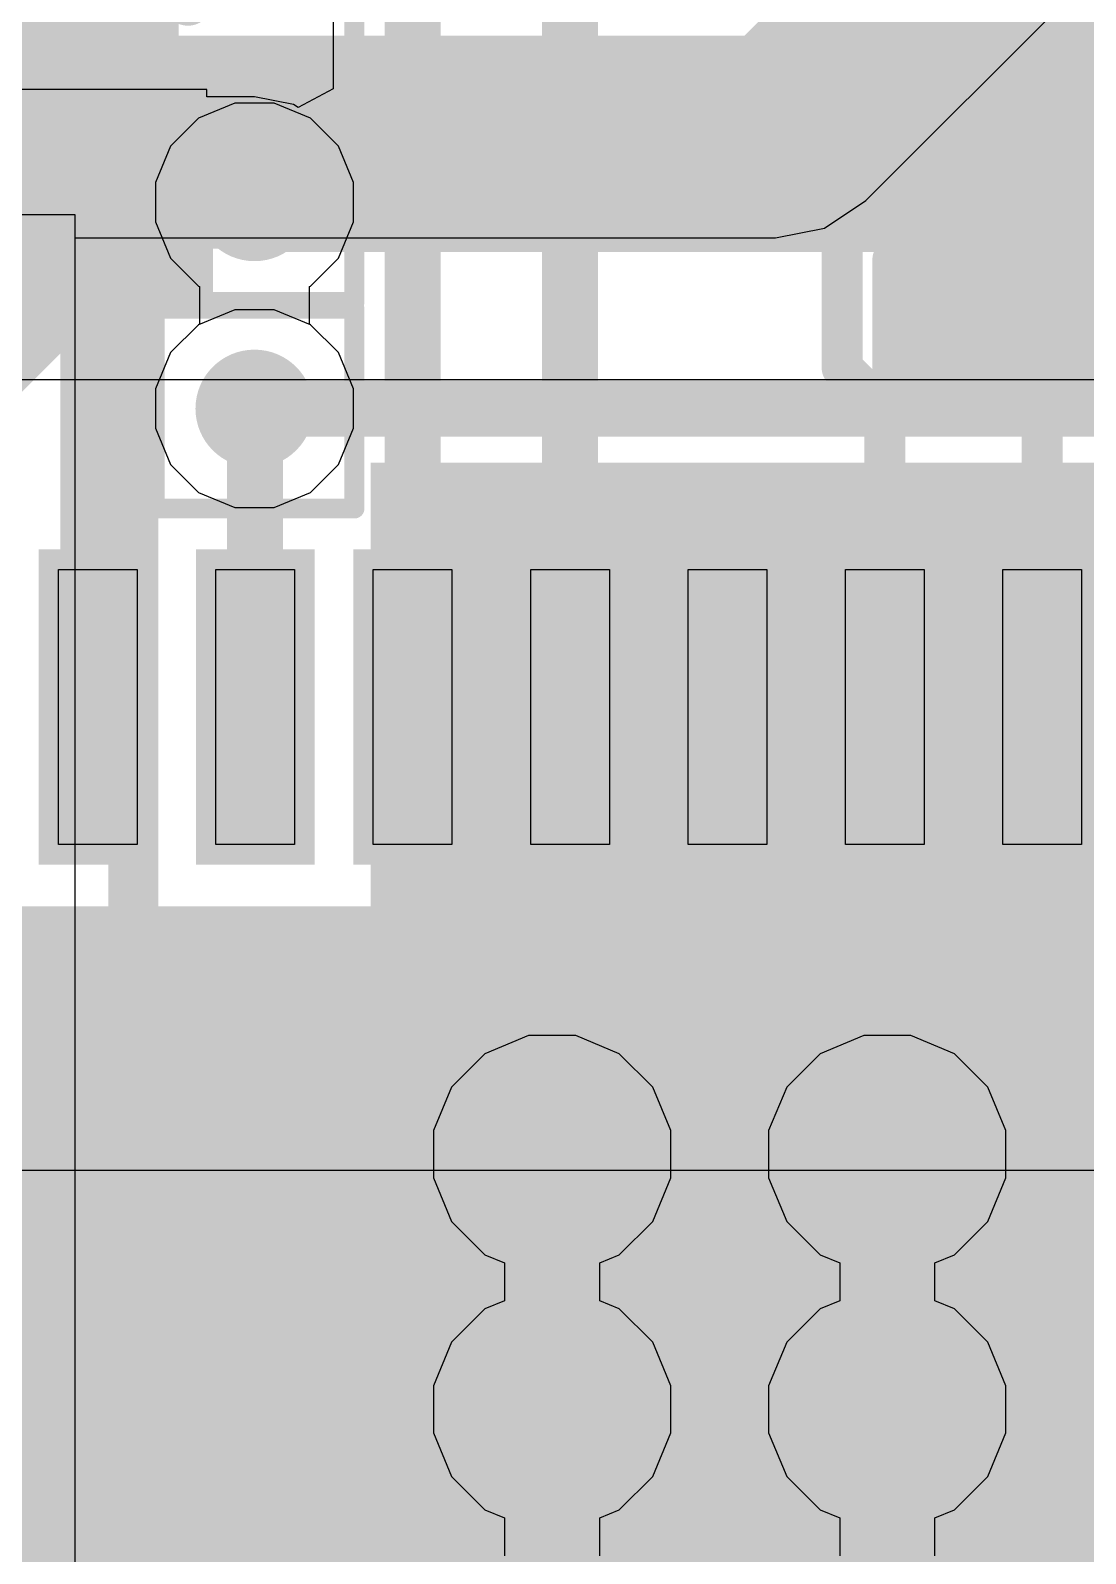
# Model space of a CAD drawing. Header units: inches. Extents: x -6 to 284, y -12 to 154.
# Drawn here: x 20.017 to 22.699, y -2.757 to 1.117 of the extents above; entities that cross this region are included whole.
import ezdxf

# ---------------------------------------------------------------- set-up
doc = ezdxf.new("R2010")
doc.units = ezdxf.units.IN
for name, color, linetype in [('Bottom Layer', 5, 'Continuous'), ('Bottom Overlay', 54, 'Continuous'), ('Bottom Paste', 16, 'Continuous'), ('Bottom Solder', 6, 'Continuous'), ('Drill Drawing', 1, 'Continuous'), ('GND-1', 16, 'Continuous'), ('GND-2', 90, 'Continuous'), ('GND-3', 216, 'Continuous'), ('GND-4', 54, 'Continuous'), ('PWR-1', 156, 'Continuous'), ('PWR-2', 130, 'Continuous'), ('Signal L1', 76, 'Continuous'), ('Signal L2', 6, 'Continuous'), ('Top Layer', 1, 'Continuous'), ('Top Overlay', 2, 'Continuous'), ('Top Paste', 8, 'Continuous'), ('Top Solder', 216, 'Continuous'), ('Via Holes', 16, 'Continuous')]:
    doc.layers.add(name, color=color, linetype=linetype)

# ---------------------------------------------------------------- blocks, each defined once
blk = doc.blocks.new('QFN_64__7_5_7_5__15')
at = {"layer": 'Top Layer'}
for points in [[(-3.0999938, 3.0999938), (3.0999938, 3.0999938), (3.0999938, -3.0999938), (-3.0999938, -3.0999938)], [(-0.2998978, -3.30759816), (-0.09989819999999999, -3.30759816), (-0.09989819999999999, -4.007596759999999), (-0.2998978, -4.007596759999999)], [(0.09990074, -3.3076007), (0.29990034, -3.3076007), (0.29990034, -4.0075993), (0.09990074, -4.0075993)], [(0.4999507399999999, -3.30759816), (0.69995034, -3.30759816), (0.69995034, -4.007596759999999), (0.4999507399999999, -4.007596759999999)], [(0.8999956600000001, -3.30760324), (1.09999526, -3.30760324), (1.09999526, -4.00760184), (0.8999956600000001, -4.00760184)], [(1.3000482, -3.30760324), (1.5000478, -3.30760324), (1.5000478, -4.00760184), (1.3000482, -4.00760184)], [(1.70010074, -3.30759816), (1.90010034, -3.30759816), (1.90010034, -4.007596759999999), (1.70010074, -4.007596759999999)], [(2.0998942, -3.30760324), (2.2998938, -3.30760324), (2.2998938, -4.00760184), (2.0998942, -4.00760184)]]:
    blk.add_hatch(color=1, dxfattribs=at).paths.add_polyline_path(points)
at = {"layer": 'Top Solder'}
for points in [[(-3.1507938, 3.1507938), (3.1507938, 3.1507938), (3.1507938, -3.1507938), (-3.1507938, -3.1507938)], [(-0.3506977999999999, -3.25679816), (-0.0490982, -3.25679816), (-0.0490982, -4.058396759999999), (-0.3506977999999999, -4.058396759999999)], [(0.04910074, -3.256800699999999), (0.3507003399999999, -3.256800699999999), (0.3507003399999999, -4.0583993), (0.04910074, -4.0583993)], [(0.44915074, -3.25679816), (0.75075034, -3.25679816), (0.75075034, -4.058396759999999), (0.44915074, -4.058396759999999)], [(0.84919566, -3.25680324), (1.15079526, -3.25680324), (1.15079526, -4.058401839999999), (0.84919566, -4.058401839999999)], [(1.2492482, -3.25680324), (1.5508478, -3.25680324), (1.5508478, -4.058401839999999), (1.2492482, -4.058401839999999)], [(1.64930074, -3.25679816), (1.95090034, -3.25679816), (1.95090034, -4.058396759999999), (1.64930074, -4.058396759999999)], [(2.0490942, -3.25680324), (2.3506938, -3.25680324), (2.3506938, -4.058401839999999), (2.0490942, -4.058401839999999)]]:
    blk.add_hatch(color=216, dxfattribs=at).paths.add_polyline_path(points)
at = {"layer": 'Top Paste'}
for p, q in [((2.48000266, -2.48000012), (-2.4800052, -2.4800052)), ((-0.29990034, -3.307588), (-0.29990034, -3.307588)), ((-0.29990034, -3.307588), (-0.09989819999999999, -3.307588)), ((-0.2998978, -4.007612), (-0.29990034, -3.307588)), ((-0.09989819999999999, -3.307588), (-0.09989819999999999, -4.00761454)), ((0.09989819999999999, -3.307588), (0.09989819999999999, -3.307588)), ((0.09989819999999999, -3.307588), (0.29990034, -3.307588)), ((0.09989819999999999, -4.00761454), (0.09989819999999999, -3.307588)), ((0.29990034, -3.307588), (0.2998978, -4.007612)), ((0.4999482, -3.307588), (0.6999452599999999, -3.30758292)), ((0.4999482, -3.307588), (0.4999482, -3.307588)), ((0.4999482, -4.00761454), (0.4999482, -3.307588)), ((0.6999452599999999, -3.30758292), (0.6999452599999999, -4.007612)), ((0.8999982, -4.007612), (0.90000074, -3.307588)), ((0.90000074, -3.307588), (0.90000074, -3.307588)), ((0.90000074, -3.307588), (1.0999978, -3.307588)), ((1.0999978, -3.307588), (1.0999978, -4.00761454)), ((1.3000482, -3.307588), (1.3000482, -3.307588)), ((1.3000482, -3.307588), (1.50005034, -3.307588)), ((1.3000482, -4.00761454), (1.3000482, -3.307588)), ((1.50005034, -3.307588), (1.5000478, -4.007612)), ((1.7000982, -3.307588), (1.90009526, -3.30758292)), ((1.7000982, -3.307588), (1.7000982, -3.307588)), ((1.7000982, -4.00761454), (1.7000982, -3.307588)), ((1.90009526, -3.30758292), (1.90009526, -4.007612)), ((2.09989166, -3.30758292), (2.09989166, -3.30758292)), ((2.09989166, -3.30758292), (2.2998938, -3.30758546)), ((2.09989166, -4.007612), (2.09989166, -3.30758292)), ((2.2998938, -3.30758546), (2.2998938, -4.007612)), ((-0.09989819999999999, -4.00761454), (-0.2998978, -4.007612)), ((0.2998978, -4.007612), (0.09989819999999999, -4.00761454)), ((0.6999452599999999, -4.007612), (0.4999482, -4.00761454)), ((1.0999978, -4.00761454), (0.8999982, -4.007612)), ((1.5000478, -4.007612), (1.3000482, -4.00761454)), ((1.90009526, -4.007612), (1.7000982, -4.00761454)), ((2.2998938, -4.007612), (2.09989166, -4.007612))]:
    blk.add_line(p, q, dxfattribs=at)
blk = doc.blocks.new('CAP_0201_60')
at = {"layer": 'Top Layer'}
for points in [[(-0.44999656, 0.1499997), (-0.14999716, 0.1499997), (-0.14999716, -0.1499997), (-0.44999656, -0.1499997)], [(0.14999716, 0.1499997), (0.44999656, 0.1499997), (0.44999656, -0.1499997), (0.14999716, -0.1499997)]]:
    blk.add_hatch(color=1, dxfattribs=at).paths.add_polyline_path(points)
at = {"layer": 'Top Paste'}
for points in [[(-0.44999656, 0.1499997), (-0.14999716, 0.1499997), (-0.14999716, -0.1499997), (-0.44999656, -0.1499997)], [(0.14999716, 0.1499997), (0.44999656, 0.1499997), (0.44999656, -0.1499997), (0.14999716, -0.1499997)]]:
    blk.add_hatch(color=8, dxfattribs=at).paths.add_polyline_path(points)
at = {"layer": 'Top Solder'}
for points in [[(-0.50499772, 0.20500086), (-0.094996, 0.20500086), (-0.094996, -0.20500086), (-0.50499772, -0.20500086)], [(0.094996, 0.20500086), (0.50499772, 0.20500086), (0.50499772, -0.20500086), (0.094996, -0.20500086)]]:
    blk.add_hatch(color=216, dxfattribs=at).paths.add_polyline_path(points)
at = {"layer": 'Top Overlay'}
for points in [[(-0.5334, 0.2286, 0.127, 0.127, 0), (-0.5334, -0.2286, 0.127, 0.127, 0)], [(-0.5334, 0.2286, 0.127, 0.127, 0), (-0.2032, 0.2286, 0.127, 0.127, 0)], [(0.2032, 0.2286, 0.127, 0.127, 0), (0.5334, 0.2286, 0.127, 0.127, 0)], [(0.5334, 0.2286, 0.127, 0.127, 0), (0.5334, -0.2286, 0.127, 0.127, 0)], [(-0.5334, -0.2286, 0.127, 0.127, 0), (-0.2032, -0.2286, 0.127, 0.127, 0)], [(0.2032, -0.2286, 0.127, 0.127, 0), (0.5334, -0.2286, 0.127, 0.127, 0)]]:
    blk.add_lwpolyline(points, format="xyseb", dxfattribs=at)
for points in [[(-0.5651499999999999, 0.2286, 0.0635, 0.0635, 1), (-0.5016499999999999, 0.2286, 0.0635, 0.0635, 1)], [(-0.5651499999999999, 0.2286, 0.0635, 0.0635, 1), (-0.5016499999999999, 0.2286, 0.0635, 0.0635, 1)], [(-0.23495, 0.2286, 0.0635, 0.0635, 1), (-0.17145, 0.2286, 0.0635, 0.0635, 1)], [(0.17145, 0.2286, 0.0635, 0.0635, 1), (0.23495, 0.2286, 0.0635, 0.0635, 1)], [(0.5016499999999999, 0.2286, 0.0635, 0.0635, 1), (0.5651499999999999, 0.2286, 0.0635, 0.0635, 1)], [(0.5016499999999999, 0.2286, 0.0635, 0.0635, 1), (0.5651499999999999, 0.2286, 0.0635, 0.0635, 1)], [(-0.5651499999999999, -0.2286, 0.0635, 0.0635, 1), (-0.5016499999999999, -0.2286, 0.0635, 0.0635, 1)], [(-0.5651499999999999, -0.2286, 0.0635, 0.0635, 1), (-0.5016499999999999, -0.2286, 0.0635, 0.0635, 1)], [(-0.23495, -0.2286, 0.0635, 0.0635, 1), (-0.17145, -0.2286, 0.0635, 0.0635, 1)], [(0.17145, -0.2286, 0.0635, 0.0635, 1), (0.23495, -0.2286, 0.0635, 0.0635, 1)], [(0.5016499999999999, -0.2286, 0.0635, 0.0635, 1), (0.5651499999999999, -0.2286, 0.0635, 0.0635, 1)], [(0.5016499999999999, -0.2286, 0.0635, 0.0635, 1), (0.5651499999999999, -0.2286, 0.0635, 0.0635, 1)]]:
    blk.add_lwpolyline(points, format="xyseb", close=True, dxfattribs=at)
blk = doc.blocks.new('CAP_0201_65')
at = {"layer": 'Top Layer'}
for points in [[(-0.44999656, 0.1499997), (-0.14999716, 0.1499997), (-0.14999716, -0.1499997), (-0.44999656, -0.1499997)], [(0.14999716, 0.1499997), (0.44999656, 0.1499997), (0.44999656, -0.1499997), (0.14999716, -0.1499997)]]:
    blk.add_hatch(color=1, dxfattribs=at).paths.add_polyline_path(points)
at = {"layer": 'Top Paste'}
for points in [[(-0.44999656, 0.1499997), (-0.14999716, 0.1499997), (-0.14999716, -0.1499997), (-0.44999656, -0.1499997)], [(0.14999716, 0.1499997), (0.44999656, 0.1499997), (0.44999656, -0.1499997), (0.14999716, -0.1499997)]]:
    blk.add_hatch(color=8, dxfattribs=at).paths.add_polyline_path(points)
at = {"layer": 'Top Solder'}
for points in [[(-0.50499772, 0.20500086), (-0.094996, 0.20500086), (-0.094996, -0.20500086), (-0.50499772, -0.20500086)], [(0.094996, 0.20500086), (0.50499772, 0.20500086), (0.50499772, -0.20500086), (0.094996, -0.20500086)]]:
    blk.add_hatch(color=216, dxfattribs=at).paths.add_polyline_path(points)
at = {"layer": 'Top Overlay'}
for points in [[(-0.5334, -0.2286, 0.127, 0.127, 0), (-0.5334, 0.2286, 0.127, 0.127, 0)], [(-0.2032, 0.2286, 0.127, 0.127, 0), (-0.5334, 0.2286, 0.127, 0.127, 0)], [(0.5334, 0.2286, 0.127, 0.127, 0), (0.2032, 0.2286, 0.127, 0.127, 0)], [(0.5334, -0.2286, 0.127, 0.127, 0), (0.5334, 0.2286, 0.127, 0.127, 0)], [(-0.2032, -0.2286, 0.127, 0.127, 0), (-0.5334, -0.2286, 0.127, 0.127, 0)], [(0.5334, -0.2286, 0.127, 0.127, 0), (0.2032, -0.2286, 0.127, 0.127, 0)]]:
    blk.add_lwpolyline(points, format="xyseb", dxfattribs=at)
for points in [[(-0.5651499999999999, 0.2286, 0.0635, 0.0635, 1), (-0.5016499999999999, 0.2286, 0.0635, 0.0635, 1)], [(-0.5651499999999999, 0.2286, 0.0635, 0.0635, 1), (-0.5016499999999999, 0.2286, 0.0635, 0.0635, 1)], [(-0.23495, 0.2286, 0.0635, 0.0635, 1), (-0.17145, 0.2286, 0.0635, 0.0635, 1)], [(0.17145, 0.2286, 0.0635, 0.0635, 1), (0.23495, 0.2286, 0.0635, 0.0635, 1)], [(0.5016499999999999, 0.2286, 0.0635, 0.0635, 1), (0.5651499999999999, 0.2286, 0.0635, 0.0635, 1)], [(0.5016499999999999, 0.2286, 0.0635, 0.0635, 1), (0.5651499999999999, 0.2286, 0.0635, 0.0635, 1)], [(-0.5651499999999999, -0.2286, 0.0635, 0.0635, 1), (-0.5016499999999999, -0.2286, 0.0635, 0.0635, 1)], [(-0.5651499999999999, -0.2286, 0.0635, 0.0635, 1), (-0.5016499999999999, -0.2286, 0.0635, 0.0635, 1)], [(-0.23495, -0.2286, 0.0635, 0.0635, 1), (-0.17145, -0.2286, 0.0635, 0.0635, 1)], [(0.17145, -0.2286, 0.0635, 0.0635, 1), (0.23495, -0.2286, 0.0635, 0.0635, 1)], [(0.5016499999999999, -0.2286, 0.0635, 0.0635, 1), (0.5651499999999999, -0.2286, 0.0635, 0.0635, 1)], [(0.5016499999999999, -0.2286, 0.0635, 0.0635, 1), (0.5651499999999999, -0.2286, 0.0635, 0.0635, 1)]]:
    blk.add_lwpolyline(points, format="xyseb", close=True, dxfattribs=at)
blk = doc.blocks.new('ESOP_8_B_129')
at = {"layer": 'Bottom Layer'}
blk.add_hatch(color=5, dxfattribs=at).paths.add_polyline_path([(-1.20000014, 1.65000051), (1.20000014, 1.65000051), (1.20000014, -1.65000051), (-1.20000014, -1.65000051)])
at = {"layer": 'Bottom Paste'}
blk.add_hatch(color=16, dxfattribs=at).paths.add_polyline_path([(-1.20000014, 1.65000051), (1.20000014, 1.65000051), (1.20000014, -1.65000051), (-1.20000014, -1.65000051)])
at = {"layer": 'Bottom Solder'}
blk.add_hatch(color=6, dxfattribs=at).paths.add_polyline_path([(-1.30160014, 1.75160051), (1.30160014, 1.75160051), (1.30160014, -1.75160051), (-1.30160014, -1.75160051)])
at = {"layer": 'Bottom Overlay'}
for points in [[(-1.905, 2.5146, 0.127, 0.127, 0), (1.8542, 2.5146, 0.127, 0.127, 0)], [(-1.905, -2.5146, 0.127, 0.127, 0), (-1.905, 2.5146, 0.127, 0.127, 0)]]:
    blk.add_lwpolyline(points, format="xyseb", dxfattribs=at)
blk.add_lwpolyline([(-1.93675, 2.5146, 0.0635, 0.0635, 1), (-1.87325, 2.5146, 0.0635, 0.0635, 1)], format="xyseb", close=True, dxfattribs=at)
blk.add_lwpolyline([(-1.93675, 2.5146, 0.0635, 0.0635, 1), (-1.87325, 2.5146, 0.0635, 0.0635, 1)], format="xyseb", close=True, dxfattribs=at)

msp = doc.modelspace()

# ---------------------------------------------------------------- hatches: boundary and pattern name
at = {"layer": 'Bottom Layer'}
h = msp.add_hatch(color=5, dxfattribs=at)
edge = h.paths.add_edge_path()
edge.add_arc((20.58642822, 0.15504414), 0.1499997, 0, 360)
h = msp.add_hatch(color=5, dxfattribs=at)
edge = h.paths.add_edge_path()
edge.add_arc((21.3428072, -1.7412462), 0.1999996, 0, 360)
h = msp.add_hatch(color=5, dxfattribs=at)
edge = h.paths.add_edge_path()
edge.add_arc((22.19482226, -1.7412462), 0.1999996, 0, 360)
msp.add_hatch(color=5, dxfattribs=at).paths.add_polyline_path([(22.05288198, -2.66918694), (26.35658686, -2.66918694), (26.35658686, -2.06918814), (22.05288198, -2.06918814)])
h = msp.add_hatch(color=5, dxfattribs=at)
edge = h.paths.add_edge_path()
edge.add_arc((21.3428072, -2.39006126), 0.1999996, 0, 360)
h = msp.add_hatch(color=5, dxfattribs=at)
edge = h.paths.add_edge_path()
edge.add_arc((22.19482226, -2.39006126), 0.1999996, 0, 360)
at = {"layer": 'GND-1'}
h = msp.add_hatch(color=16, dxfattribs=at)
edge = h.paths.add_edge_path()
edge.add_arc((20.58642822, 0.6800875399999999), 0.1499997, 0, 360)
h = msp.add_hatch(color=16, dxfattribs=at)
edge = h.paths.add_edge_path()
edge.add_arc((20.58642822, 0.15504414), 0.1499997, 0, 360)
h = msp.add_hatch(color=16, dxfattribs=at)
edge = h.paths.add_edge_path()
edge.add_arc((21.3428072, -1.7412462), 0.1999996, 0, 360)
h = msp.add_hatch(color=16, dxfattribs=at)
edge = h.paths.add_edge_path()
edge.add_arc((22.19482226, -1.7412462), 0.1999996, 0, 360)
h = msp.add_hatch(color=16, dxfattribs=at)
edge = h.paths.add_edge_path()
edge.add_arc((21.3428072, -2.39006126), 0.1999996, 0, 360)
h = msp.add_hatch(color=16, dxfattribs=at)
edge = h.paths.add_edge_path()
edge.add_arc((22.19482226, -2.39006126), 0.1999996, 0, 360)
at = {"layer": 'GND-2'}
h = msp.add_hatch(color=90, dxfattribs=at)
edge = h.paths.add_edge_path()
edge.add_arc((20.58642822, 0.15504414), 0.1499997, 0, 360)
h = msp.add_hatch(color=90, dxfattribs=at)
edge = h.paths.add_edge_path()
edge.add_arc((21.3428072, -1.7412462), 0.1999996, 0, 360)
h = msp.add_hatch(color=90, dxfattribs=at)
edge = h.paths.add_edge_path()
edge.add_arc((22.19482226, -1.7412462), 0.1999996, 0, 360)
h = msp.add_hatch(color=90, dxfattribs=at)
edge = h.paths.add_edge_path()
edge.add_arc((21.3428072, -2.39006126), 0.1999996, 0, 360)
h = msp.add_hatch(color=90, dxfattribs=at)
edge = h.paths.add_edge_path()
edge.add_arc((22.19482226, -2.39006126), 0.1999996, 0, 360)
at = {"layer": 'GND-3'}
h = msp.add_hatch(color=216, dxfattribs=at)
edge = h.paths.add_edge_path()
edge.add_arc((20.58642822, 0.15504414), 0.1499997, 0, 360)
h = msp.add_hatch(color=216, dxfattribs=at)
edge = h.paths.add_edge_path()
edge.add_arc((21.3428072, -1.7412462), 0.1999996, 0, 360)
h = msp.add_hatch(color=216, dxfattribs=at)
edge = h.paths.add_edge_path()
edge.add_arc((22.19482226, -1.7412462), 0.1999996, 0, 360)
h = msp.add_hatch(color=216, dxfattribs=at)
edge = h.paths.add_edge_path()
edge.add_arc((21.3428072, -2.39006126), 0.1999996, 0, 360)
h = msp.add_hatch(color=216, dxfattribs=at)
edge = h.paths.add_edge_path()
edge.add_arc((22.19482226, -2.39006126), 0.1999996, 0, 360)
at = {"layer": 'GND-4'}
h = msp.add_hatch(color=54, dxfattribs=at)
edge = h.paths.add_edge_path()
edge.add_arc((20.58642822, 0.15504414), 0.1499997, 0, 360)
h = msp.add_hatch(color=54, dxfattribs=at)
edge = h.paths.add_edge_path()
edge.add_arc((21.3428072, -1.7412462), 0.1999996, 0, 360)
h = msp.add_hatch(color=54, dxfattribs=at)
edge = h.paths.add_edge_path()
edge.add_arc((22.19482226, -1.7412462), 0.1999996, 0, 360)
h = msp.add_hatch(color=54, dxfattribs=at)
edge = h.paths.add_edge_path()
edge.add_arc((21.3428072, -2.39006126), 0.1999996, 0, 360)
h = msp.add_hatch(color=54, dxfattribs=at)
edge = h.paths.add_edge_path()
edge.add_arc((22.19482226, -2.39006126), 0.1999996, 0, 360)
at = {"layer": 'PWR-1'}
h = msp.add_hatch(color=156, dxfattribs=at)
edge = h.paths.add_edge_path()
edge.add_arc((20.58642822, 0.15504414), 0.1499997, 0, 360)
h = msp.add_hatch(color=156, dxfattribs=at)
edge = h.paths.add_edge_path()
edge.add_arc((21.3428072, -1.7412462), 0.1999996, 0, 360)
h = msp.add_hatch(color=156, dxfattribs=at)
edge = h.paths.add_edge_path()
edge.add_arc((22.19482226, -1.7412462), 0.1999996, 0, 360)
h = msp.add_hatch(color=156, dxfattribs=at)
edge = h.paths.add_edge_path()
edge.add_arc((21.3428072, -2.39006126), 0.1999996, 0, 360)
h = msp.add_hatch(color=156, dxfattribs=at)
edge = h.paths.add_edge_path()
edge.add_arc((22.19482226, -2.39006126), 0.1999996, 0, 360)
at = {"layer": 'PWR-2'}
h = msp.add_hatch(color=130, dxfattribs=at)
edge = h.paths.add_edge_path()
edge.add_arc((20.58642822, 0.15504414), 0.1499997, 0, 360)
h = msp.add_hatch(color=130, dxfattribs=at)
edge = h.paths.add_edge_path()
edge.add_arc((21.3428072, -1.7412462), 0.1999996, 0, 360)
h = msp.add_hatch(color=130, dxfattribs=at)
edge = h.paths.add_edge_path()
edge.add_arc((22.19482226, -1.7412462), 0.1999996, 0, 360)
h = msp.add_hatch(color=130, dxfattribs=at)
edge = h.paths.add_edge_path()
edge.add_arc((21.3428072, -2.39006126), 0.1999996, 0, 360)
h = msp.add_hatch(color=130, dxfattribs=at)
edge = h.paths.add_edge_path()
edge.add_arc((22.19482226, -2.39006126), 0.1999996, 0, 360)
at = {"layer": 'Signal L1'}
h = msp.add_hatch(color=76, dxfattribs=at)
edge = h.paths.add_edge_path()
edge.add_arc((20.58642822, 0.6800875399999999), 0.1499997, 0, 360)
h = msp.add_hatch(color=76, dxfattribs=at)
edge = h.paths.add_edge_path()
edge.add_arc((20.58642822, 0.15504414), 0.1499997, 0, 360)
h = msp.add_hatch(color=76, dxfattribs=at)
edge = h.paths.add_edge_path()
edge.add_arc((21.3428072, -1.7412462), 0.1999996, 0, 360)
h = msp.add_hatch(color=76, dxfattribs=at)
edge = h.paths.add_edge_path()
edge.add_arc((22.19482226, -1.7412462), 0.1999996, 0, 360)
h = msp.add_hatch(color=76, dxfattribs=at)
edge = h.paths.add_edge_path()
edge.add_arc((21.3428072, -2.39006126), 0.1999996, 0, 360)
h = msp.add_hatch(color=76, dxfattribs=at)
edge = h.paths.add_edge_path()
edge.add_arc((22.19482226, -2.39006126), 0.1999996, 0, 360)
at = {"layer": 'Signal L2'}
h = msp.add_hatch(color=6, dxfattribs=at)
edge = h.paths.add_edge_path()
edge.add_arc((20.58642822, 0.15504414), 0.1499997, 0, 360)
h = msp.add_hatch(color=6, dxfattribs=at)
edge = h.paths.add_edge_path()
edge.add_arc((21.3428072, -1.7412462), 0.1999996, 0, 360)
h = msp.add_hatch(color=6, dxfattribs=at)
edge = h.paths.add_edge_path()
edge.add_arc((22.19482226, -1.7412462), 0.1999996, 0, 360)
h = msp.add_hatch(color=6, dxfattribs=at)
edge = h.paths.add_edge_path()
edge.add_arc((21.3428072, -2.39006126), 0.1999996, 0, 360)
h = msp.add_hatch(color=6, dxfattribs=at)
edge = h.paths.add_edge_path()
edge.add_arc((22.19482226, -2.39006126), 0.1999996, 0, 360)
at = {"layer": 'Top Layer'}
h = msp.add_hatch(color=1, dxfattribs=at)
edge = h.paths.add_edge_path()
edge.add_arc((20.58642822, 0.6800875399999999), 0.1499997, 0, 360)
msp.add_hatch(color=1, dxfattribs=at).paths.add_polyline_path([(22.29882256, 0.28526994), (22.67741972, 0.28526994), (22.67741972, 0.58526934), (22.29882256, 0.58526934)])
h = msp.add_hatch(color=1, dxfattribs=at)
edge = h.paths.add_edge_path()
edge.add_arc((20.58642822, 0.15504414), 0.1499997, 0, 360)
h = msp.add_hatch(color=1, dxfattribs=at)
edge = h.paths.add_edge_path()
edge.add_arc((21.3428072, -1.7412462), 0.1999996, 0, 360)
h = msp.add_hatch(color=1, dxfattribs=at)
edge = h.paths.add_edge_path()
edge.add_arc((22.19482226, -1.7412462), 0.1999996, 0, 360)
h = msp.add_hatch(color=1, dxfattribs=at)
edge = h.paths.add_edge_path()
edge.add_arc((21.3428072, -2.39006126), 0.1999996, 0, 360)
h = msp.add_hatch(color=1, dxfattribs=at)
edge = h.paths.add_edge_path()
edge.add_arc((22.19482226, -2.39006126), 0.1999996, 0, 360)
at = {"layer": 'Via Holes'}
h = msp.add_hatch(color=7, dxfattribs=at)
edge = h.paths.add_edge_path()
edge.add_arc((20.58642822, 0.6800875399999999), 0.07499858, 0, 360)
h = msp.add_hatch(color=7, dxfattribs=at)
edge = h.paths.add_edge_path()
edge.add_arc((20.58642822, 0.15504414), 0.07499858, 0, 360)
h = msp.add_hatch(color=7, dxfattribs=at)
edge = h.paths.add_edge_path()
edge.add_arc((21.3428072, -1.7412462), 0.0999998, 0, 360)
h = msp.add_hatch(color=7, dxfattribs=at)
edge = h.paths.add_edge_path()
edge.add_arc((22.19482226, -1.7412462), 0.0999998, 0, 360)
h = msp.add_hatch(color=7, dxfattribs=at)
edge = h.paths.add_edge_path()
edge.add_arc((21.3428072, -2.39006126), 0.0999998, 0, 360)
h = msp.add_hatch(color=7, dxfattribs=at)
edge = h.paths.add_edge_path()
edge.add_arc((22.19482226, -2.39006126), 0.0999998, 0, 360)

# ---------------------------------------------------------------- linework, layer by layer
at = {"layer": 'Bottom Layer'}
for p, q in [((22.13982872, 0.6841947199999999), (25.16100378, 3.70536978)), ((22.03480734, 0.6140196), (22.13982872, 0.6841947199999999)), ((20.13077254, 0.64820546), (19.9785986, 0.64820546)), ((20.13077254, -5.84077572), (20.13077254, 0.64820546)), ((20.13077254, -5.732960339999999), (20.13077254, 0.58937906)), ((20.13077254, 0.58937906), (21.91092392, 0.58937906)), ((21.91092392, 0.58937906), (22.03480734, 0.6140196)), ((20.5363826, 0.4066438399999999), (20.44390882, 0.36834064)), ((20.63647384, 0.4066438399999999), (20.5363826, 0.4066438399999999)), ((20.72894762, 0.36834064), (20.63647384, 0.4066438399999999)), ((20.44390882, 0.36834064), (20.37313172, 0.29756354)), ((20.79972472, 0.29756354), (20.72894762, 0.36834064)), ((20.37313172, 0.29756354), (20.33482852, 0.20508976)), ((20.83802792, 0.20508976), (20.79972472, 0.29756354)), ((20.33482852, 0.20508976), (20.33482852, 0.10499852)), ((20.83802792, 0.10499852), (20.83802792, 0.20508976)), ((20.33482852, 0.10499852), (20.37313172, 0.01252474)), ((20.79972472, 0.01252474), (20.83802792, 0.10499852)), ((20.37313172, 0.01252474), (20.44390882, -0.05825236)), ((20.72894762, -0.05825236), (20.79972472, 0.01252474)), ((20.44390882, -0.05825236), (20.5363826, -0.09655556)), ((20.63647384, -0.09655556), (20.72894762, -0.05825236)), ((20.5363826, -0.09655556), (20.63647384, -0.09655556))]:
    msp.add_line(p, q, dxfattribs=at)
for points in [[(21.91092392, 0.91309952, 0.3809999999999999, 0.3809999999999999, 0), (25.02691464, 4.029090239999999, 0.3809999999999999, 0.3809999999999999, 0)], [(15.6784167, 0.91309952, 0.3809999999999999, 0.3809999999999999, 0), (21.91092392, 0.91309952, 0.3809999999999999, 0.3809999999999999, 0)], [(22.18321446, -1.73418754, 0.08889999999999999, 0.08889999999999999, 0), (22.86625094, -1.05115106, 0.08889999999999999, 0.08889999999999999, 0)]]:
    msp.add_lwpolyline(points, format="xyseb", dxfattribs=at)
for points in [[(21.81567392, 0.91309952, 0.1905, 0.1905, 1), (22.00617392, 0.91309952, 0.1905, 0.1905, 1)], [(21.81567392, 0.91309952, 0.1905, 0.1905, 1), (22.00617392, 0.91309952, 0.1905, 0.1905, 1)], [(22.16098946, -1.73418754, 0.04445, 0.04445, 1), (22.20543946, -1.73418754, 0.04445, 0.04445, 1)]]:
    msp.add_lwpolyline(points, format="xyseb", close=True, dxfattribs=at)
at = {"layer": 'Drill Drawing'}
for points in [[(20.33242822, 1.02608126, 0.0508, 0.0508, 0), (20.33242822, 1.53408126, 0.0508, 0.0508, 0)], [(20.84042822, 1.02608126, 0.0508, 0.0508, 0), (20.84042822, 1.53408126, 0.0508, 0.0508, 0)], [(20.33242822, 1.02608126, 0.0508, 0.0508, 0), (20.84042822, 1.02608126, 0.0508, 0.0508, 0)], [(20.33242822, 0.9340875399999999, 0.0508, 0.0508, 0), (20.84042822, 0.9340875399999999, 0.0508, 0.0508, 0)], [(20.33242822, 0.42608754, 0.0508, 0.0508, 0), (20.33242822, 0.9340875399999999, 0.0508, 0.0508, 0)], [(20.84042822, 0.42608754, 0.0508, 0.0508, 0), (20.84042822, 0.9340875399999999, 0.0508, 0.0508, 0)], [(20.33242822, 0.42608754, 0.0508, 0.0508, 0), (20.84042822, 0.42608754, 0.0508, 0.0508, 0)], [(20.33242822, 0.4090441399999999, 0.0508, 0.0508, 0), (20.84042822, 0.4090441399999999, 0.0508, 0.0508, 0)], [(20.33242822, -0.09895585999999999, 0.0508, 0.0508, 0), (20.33242822, 0.4090441399999999, 0.0508, 0.0508, 0)], [(20.84042822, -0.09895585999999999, 0.0508, 0.0508, 0), (20.84042822, 0.4090441399999999, 0.0508, 0.0508, 0)], [(20.33242822, -0.09895585999999999, 0.0508, 0.0508, 0), (20.84042822, -0.09895585999999999, 0.0508, 0.0508, 0)], [(21.0888072, -1.4872462, 0.0508, 0.0508, 0), (21.5968072, -1.4872462, 0.0508, 0.0508, 0)], [(21.0888072, -1.4872462, 0.0508, 0.0508, 0), (21.3428072, -1.9952462, 0.0508, 0.0508, 0)], [(21.3428072, -1.9952462, 0.0508, 0.0508, 0), (21.5968072, -1.4872462, 0.0508, 0.0508, 0)], [(21.94082226, -1.4872462, 0.0508, 0.0508, 0), (22.44882226, -1.4872462, 0.0508, 0.0508, 0)], [(21.94082226, -1.4872462, 0.0508, 0.0508, 0), (22.19482226, -1.9952462, 0.0508, 0.0508, 0)], [(22.19482226, -1.9952462, 0.0508, 0.0508, 0), (22.44882226, -1.4872462, 0.0508, 0.0508, 0)], [(21.0888072, -2.13606126, 0.0508, 0.0508, 0), (21.5968072, -2.13606126, 0.0508, 0.0508, 0)], [(21.0888072, -2.13606126, 0.0508, 0.0508, 0), (21.3428072, -2.64406126, 0.0508, 0.0508, 0)], [(21.3428072, -2.64406126, 0.0508, 0.0508, 0), (21.5968072, -2.13606126, 0.0508, 0.0508, 0)], [(21.94082226, -2.13606126, 0.0508, 0.0508, 0), (22.44882226, -2.13606126, 0.0508, 0.0508, 0)], [(21.94082226, -2.13606126, 0.0508, 0.0508, 0), (22.19482226, -2.64406126, 0.0508, 0.0508, 0)], [(22.19482226, -2.64406126, 0.0508, 0.0508, 0), (22.44882226, -2.13606126, 0.0508, 0.0508, 0)]]:
    msp.add_lwpolyline(points, format="xyseb", dxfattribs=at)
for points in [[(20.31972822, 1.02608126, 0.0254, 0.0254, 1), (20.34512822, 1.02608126, 0.0254, 0.0254, 1)], [(20.31972822, 1.02608126, 0.0254, 0.0254, 1), (20.34512822, 1.02608126, 0.0254, 0.0254, 1)], [(20.82772822, 1.02608126, 0.0254, 0.0254, 1), (20.85312822, 1.02608126, 0.0254, 0.0254, 1)], [(20.82772822, 1.02608126, 0.0254, 0.0254, 1), (20.85312822, 1.02608126, 0.0254, 0.0254, 1)], [(20.31972822, 0.9340875399999999, 0.0254, 0.0254, 1), (20.34512822, 0.9340875399999999, 0.0254, 0.0254, 1)], [(20.31972822, 0.9340875399999999, 0.0254, 0.0254, 1), (20.34512822, 0.9340875399999999, 0.0254, 0.0254, 1)], [(20.82772822, 0.9340875399999999, 0.0254, 0.0254, 1), (20.85312822, 0.9340875399999999, 0.0254, 0.0254, 1)], [(20.82772822, 0.9340875399999999, 0.0254, 0.0254, 1), (20.85312822, 0.9340875399999999, 0.0254, 0.0254, 1)], [(20.31972822, 0.42608754, 0.0254, 0.0254, 1), (20.34512822, 0.42608754, 0.0254, 0.0254, 1)], [(20.31972822, 0.42608754, 0.0254, 0.0254, 1), (20.34512822, 0.42608754, 0.0254, 0.0254, 1)], [(20.31972822, 0.4090441399999999, 0.0254, 0.0254, 1), (20.34512822, 0.4090441399999999, 0.0254, 0.0254, 1)], [(20.31972822, 0.4090441399999999, 0.0254, 0.0254, 1), (20.34512822, 0.4090441399999999, 0.0254, 0.0254, 1)], [(20.82772822, 0.42608754, 0.0254, 0.0254, 1), (20.85312822, 0.42608754, 0.0254, 0.0254, 1)], [(20.82772822, 0.42608754, 0.0254, 0.0254, 1), (20.85312822, 0.42608754, 0.0254, 0.0254, 1)], [(20.82772822, 0.4090441399999999, 0.0254, 0.0254, 1), (20.85312822, 0.4090441399999999, 0.0254, 0.0254, 1)], [(20.82772822, 0.4090441399999999, 0.0254, 0.0254, 1), (20.85312822, 0.4090441399999999, 0.0254, 0.0254, 1)], [(20.31972822, -0.09895585999999999, 0.0254, 0.0254, 1), (20.34512822, -0.09895585999999999, 0.0254, 0.0254, 1)], [(20.31972822, -0.09895585999999999, 0.0254, 0.0254, 1), (20.34512822, -0.09895585999999999, 0.0254, 0.0254, 1)], [(20.82772822, -0.09895585999999999, 0.0254, 0.0254, 1), (20.85312822, -0.09895585999999999, 0.0254, 0.0254, 1)], [(20.82772822, -0.09895585999999999, 0.0254, 0.0254, 1), (20.85312822, -0.09895585999999999, 0.0254, 0.0254, 1)], [(21.0761072, -1.4872462, 0.0254, 0.0254, 1), (21.1015072, -1.4872462, 0.0254, 0.0254, 1)], [(21.0761072, -1.4872462, 0.0254, 0.0254, 1), (21.1015072, -1.4872462, 0.0254, 0.0254, 1)], [(21.5841072, -1.4872462, 0.0254, 0.0254, 1), (21.6095072, -1.4872462, 0.0254, 0.0254, 1)], [(21.5841072, -1.4872462, 0.0254, 0.0254, 1), (21.6095072, -1.4872462, 0.0254, 0.0254, 1)], [(21.92812226, -1.4872462, 0.0254, 0.0254, 1), (21.95352226, -1.4872462, 0.0254, 0.0254, 1)], [(21.92812226, -1.4872462, 0.0254, 0.0254, 1), (21.95352226, -1.4872462, 0.0254, 0.0254, 1)], [(22.43612226, -1.4872462, 0.0254, 0.0254, 1), (22.46152226, -1.4872462, 0.0254, 0.0254, 1)], [(22.43612226, -1.4872462, 0.0254, 0.0254, 1), (22.46152226, -1.4872462, 0.0254, 0.0254, 1)], [(21.3301072, -1.9952462, 0.0254, 0.0254, 1), (21.3555072, -1.9952462, 0.0254, 0.0254, 1)], [(21.3301072, -1.9952462, 0.0254, 0.0254, 1), (21.3555072, -1.9952462, 0.0254, 0.0254, 1)], [(22.18212226, -1.9952462, 0.0254, 0.0254, 1), (22.20752226, -1.9952462, 0.0254, 0.0254, 1)], [(22.18212226, -1.9952462, 0.0254, 0.0254, 1), (22.20752226, -1.9952462, 0.0254, 0.0254, 1)], [(21.0761072, -2.13606126, 0.0254, 0.0254, 1), (21.1015072, -2.13606126, 0.0254, 0.0254, 1)], [(21.0761072, -2.13606126, 0.0254, 0.0254, 1), (21.1015072, -2.13606126, 0.0254, 0.0254, 1)], [(21.5841072, -2.13606126, 0.0254, 0.0254, 1), (21.6095072, -2.13606126, 0.0254, 0.0254, 1)], [(21.5841072, -2.13606126, 0.0254, 0.0254, 1), (21.6095072, -2.13606126, 0.0254, 0.0254, 1)], [(21.92812226, -2.13606126, 0.0254, 0.0254, 1), (21.95352226, -2.13606126, 0.0254, 0.0254, 1)], [(21.92812226, -2.13606126, 0.0254, 0.0254, 1), (21.95352226, -2.13606126, 0.0254, 0.0254, 1)], [(22.43612226, -2.13606126, 0.0254, 0.0254, 1), (22.46152226, -2.13606126, 0.0254, 0.0254, 1)], [(22.43612226, -2.13606126, 0.0254, 0.0254, 1), (22.46152226, -2.13606126, 0.0254, 0.0254, 1)], [(21.3301072, -2.64406126, 0.0254, 0.0254, 1), (21.3555072, -2.64406126, 0.0254, 0.0254, 1)], [(21.3301072, -2.64406126, 0.0254, 0.0254, 1), (21.3555072, -2.64406126, 0.0254, 0.0254, 1)], [(22.18212226, -2.64406126, 0.0254, 0.0254, 1), (22.20752226, -2.64406126, 0.0254, 0.0254, 1)], [(22.18212226, -2.64406126, 0.0254, 0.0254, 1), (22.20752226, -2.64406126, 0.0254, 0.0254, 1)]]:
    msp.add_lwpolyline(points, format="xyseb", close=True, dxfattribs=at)
at = {"layer": 'GND-1'}
for p, q in [((20.5363826, 0.9316872399999999), (20.44390882, 0.8933840399999999)), ((20.63647384, 0.9316872399999999), (20.5363826, 0.9316872399999999)), ((20.72894762, 0.8933840399999999), (20.63647384, 0.9316872399999999)), ((20.44390882, 0.8933840399999999), (20.37313172, 0.82260694)), ((20.79972472, 0.82260694), (20.72894762, 0.8933840399999999)), ((20.37313172, 0.82260694), (20.33482852, 0.73013316)), ((20.83802792, 0.73013316), (20.79972472, 0.82260694)), ((20.33482852, 0.73013316), (20.33482852, 0.6300419199999999)), ((20.83802792, 0.6300419199999999), (20.83802792, 0.73013316)), ((20.33482852, 0.6300419199999999), (20.37313172, 0.53756814)), ((20.79972472, 0.53756814), (20.83802792, 0.6300419199999999)), ((20.37313172, 0.53756814), (20.44390882, 0.46679104)), ((20.72894762, 0.46679104), (20.79972472, 0.53756814)), ((20.44390882, 0.46679104), (20.4465936, 0.46567852)), ((20.4465936, 0.46567852), (20.4465936, 0.36945316)), ((20.72626284, 0.46567852), (20.72894762, 0.46679104)), ((20.72626284, 0.36945316), (20.72626284, 0.46567852)), ((20.44390882, 0.36834064), (20.37313172, 0.29756354)), ((20.4465936, 0.36945316), (20.44390882, 0.36834064)), ((20.72894762, 0.36834064), (20.72626284, 0.36945316)), ((20.79972472, 0.29756354), (20.72894762, 0.36834064)), ((20.37313172, 0.29756354), (20.33482852, 0.20508976)), ((20.83802792, 0.20508976), (20.79972472, 0.29756354)), ((20.33482852, 0.20508976), (20.33482852, 0.10499852)), ((20.83802792, 0.10499852), (20.83802792, 0.20508976)), ((20.33482852, 0.10499852), (20.37313172, 0.01252474)), ((20.79972472, 0.01252474), (20.83802792, 0.10499852)), ((20.37313172, 0.01252474), (20.44390882, -0.05825236)), ((20.72894762, -0.05825236), (20.79972472, 0.01252474)), ((20.44390882, -0.05825236), (20.5363826, -0.09655556)), ((20.63647384, -0.09655556), (20.72894762, -0.05825236)), ((20.5363826, -0.09655556), (20.63647384, -0.09655556))]:
    msp.add_line(p, q, dxfattribs=at)
at = {"layer": 'GND-2'}
for p, q in [((20.5363826, 0.4066438399999999), (20.44390882, 0.36834064)), ((20.63647384, 0.4066438399999999), (20.5363826, 0.4066438399999999)), ((20.72894762, 0.36834064), (20.63647384, 0.4066438399999999)), ((20.44390882, 0.36834064), (20.37313172, 0.29756354)), ((20.79972472, 0.29756354), (20.72894762, 0.36834064)), ((20.37313172, 0.29756354), (20.33482852, 0.20508976)), ((20.83802792, 0.20508976), (20.79972472, 0.29756354)), ((20.33482852, 0.20508976), (20.33482852, 0.10499852)), ((20.83802792, 0.10499852), (20.83802792, 0.20508976)), ((20.33482852, 0.10499852), (20.37313172, 0.01252474)), ((20.79972472, 0.01252474), (20.83802792, 0.10499852)), ((20.37313172, 0.01252474), (20.44390882, -0.05825236)), ((20.72894762, -0.05825236), (20.79972472, 0.01252474)), ((20.44390882, -0.05825236), (20.5363826, -0.09655556)), ((20.63647384, -0.09655556), (20.72894762, -0.05825236)), ((20.5363826, -0.09655556), (20.63647384, -0.09655556))]:
    msp.add_line(p, q, dxfattribs=at)
at = {"layer": 'GND-3'}
for p, q in [((20.5363826, 0.4066438399999999), (20.44390882, 0.36834064)), ((20.63647384, 0.4066438399999999), (20.5363826, 0.4066438399999999)), ((20.72894762, 0.36834064), (20.63647384, 0.4066438399999999)), ((20.44390882, 0.36834064), (20.37313172, 0.29756354)), ((20.79972472, 0.29756354), (20.72894762, 0.36834064)), ((20.37313172, 0.29756354), (20.33482852, 0.20508976)), ((20.83802792, 0.20508976), (20.79972472, 0.29756354)), ((20.33482852, 0.20508976), (20.33482852, 0.10499852)), ((20.83802792, 0.10499852), (20.83802792, 0.20508976)), ((20.33482852, 0.10499852), (20.37313172, 0.01252474)), ((20.79972472, 0.01252474), (20.83802792, 0.10499852)), ((20.37313172, 0.01252474), (20.44390882, -0.05825236)), ((20.72894762, -0.05825236), (20.79972472, 0.01252474)), ((20.44390882, -0.05825236), (20.5363826, -0.09655556)), ((20.63647384, -0.09655556), (20.72894762, -0.05825236)), ((20.5363826, -0.09655556), (20.63647384, -0.09655556))]:
    msp.add_line(p, q, dxfattribs=at)
at = {"layer": 'GND-4'}
for p, q in [((20.5363826, 0.4066438399999999), (20.44390882, 0.36834064)), ((20.63647384, 0.4066438399999999), (20.5363826, 0.4066438399999999)), ((20.72894762, 0.36834064), (20.63647384, 0.4066438399999999)), ((20.44390882, 0.36834064), (20.37313172, 0.29756354)), ((20.79972472, 0.29756354), (20.72894762, 0.36834064)), ((20.37313172, 0.29756354), (20.33482852, 0.20508976)), ((20.83802792, 0.20508976), (20.79972472, 0.29756354)), ((20.33482852, 0.20508976), (20.33482852, 0.10499852)), ((20.83802792, 0.10499852), (20.83802792, 0.20508976)), ((20.33482852, 0.10499852), (20.37313172, 0.01252474)), ((20.79972472, 0.01252474), (20.83802792, 0.10499852)), ((20.37313172, 0.01252474), (20.44390882, -0.05825236)), ((20.72894762, -0.05825236), (20.79972472, 0.01252474)), ((20.44390882, -0.05825236), (20.5363826, -0.09655556)), ((20.63647384, -0.09655556), (20.72894762, -0.05825236)), ((20.5363826, -0.09655556), (20.63647384, -0.09655556))]:
    msp.add_line(p, q, dxfattribs=at)
at = {"layer": 'PWR-1'}
for p, q in [((20.5363826, 0.4066438399999999), (20.44390882, 0.36834064)), ((20.63647384, 0.4066438399999999), (20.5363826, 0.4066438399999999)), ((20.72894762, 0.36834064), (20.63647384, 0.4066438399999999)), ((20.44390882, 0.36834064), (20.37313172, 0.29756354)), ((20.79972472, 0.29756354), (20.72894762, 0.36834064)), ((20.37313172, 0.29756354), (20.33482852, 0.20508976)), ((20.83802792, 0.20508976), (20.79972472, 0.29756354)), ((20.33482852, 0.20508976), (20.33482852, 0.10499852)), ((20.83802792, 0.10499852), (20.83802792, 0.20508976)), ((20.33482852, 0.10499852), (20.37313172, 0.01252474)), ((20.79972472, 0.01252474), (20.83802792, 0.10499852)), ((20.37313172, 0.01252474), (20.44390882, -0.05825236)), ((20.72894762, -0.05825236), (20.79972472, 0.01252474)), ((20.44390882, -0.05825236), (20.5363826, -0.09655556)), ((20.63647384, -0.09655556), (20.72894762, -0.05825236)), ((20.5363826, -0.09655556), (20.63647384, -0.09655556)), ((21.28281494, -1.4396466), (21.17196426, -1.48556218)), ((21.40279946, -1.4396466), (21.28281494, -1.4396466)), ((21.51365014, -1.48556218), (21.40279946, -1.4396466)), ((22.13483, -1.4396466), (22.02397932, -1.48556218)), ((22.25481452, -1.4396466), (22.13483, -1.4396466)), ((22.3656652, -1.48556218), (22.25481452, -1.4396466)), ((21.17196426, -1.48556218), (21.08712318, -1.57040326)), ((21.59849122, -1.57040326), (21.51365014, -1.48556218)), ((22.02397932, -1.48556218), (21.93913824, -1.57040326)), ((22.45050628, -1.57040326), (22.3656652, -1.48556218)), ((21.08712318, -1.57040326), (21.0412076, -1.68125394)), ((21.6444068, -1.68125394), (21.59849122, -1.57040326)), ((21.93913824, -1.57040326), (21.89322266, -1.68125394)), ((22.49642186, -1.68125394), (22.45050628, -1.57040326)), ((21.0412076, -1.68125394), (21.0412076, -1.80123846)), ((21.6444068, -1.80123846), (21.6444068, -1.68125394)), ((21.89322266, -1.68125394), (21.89322266, -1.80123846)), ((22.49642186, -1.80123846), (22.49642186, -1.68125394)), ((21.0412076, -1.80123846), (21.08712318, -1.91208914)), ((21.59849122, -1.91208914), (21.6444068, -1.80123846)), ((21.89322266, -1.80123846), (21.93913824, -1.91208914)), ((22.45050628, -1.91208914), (22.49642186, -1.80123846)), ((21.08712318, -1.91208914), (21.17196426, -1.99693022)), ((21.51365014, -1.99693022), (21.59849122, -1.91208914)), ((21.93913824, -1.91208914), (22.02397932, -1.99693022)), ((22.3656652, -1.99693022), (22.45050628, -1.91208914)), ((21.17196426, -1.99693022), (21.22172286, -2.01753978)), ((21.46389154, -2.01753978), (21.51365014, -1.99693022)), ((22.02397932, -1.99693022), (22.07373792, -2.01753978)), ((22.3159066, -2.01753978), (22.3656652, -1.99693022)), ((21.22172286, -2.01753978), (21.22172286, -2.11376768)), ((21.46389154, -2.11376768), (21.46389154, -2.01753978)), ((22.07373792, -2.01753978), (22.07373792, -2.11376768)), ((22.3159066, -2.11376768), (22.3159066, -2.01753978)), ((21.22172286, -2.11376768), (21.17196426, -2.13437724)), ((21.51365014, -2.13437724), (21.46389154, -2.11376768)), ((22.07373792, -2.11376768), (22.02397932, -2.13437724)), ((22.3656652, -2.13437724), (22.3159066, -2.11376768)), ((21.17196426, -2.13437724), (21.08712318, -2.21921832)), ((21.59849122, -2.21921832), (21.51365014, -2.13437724)), ((22.02397932, -2.13437724), (21.93913824, -2.21921832)), ((22.45050628, -2.21921832), (22.3656652, -2.13437724)), ((21.08712318, -2.21921832), (21.0412076, -2.330069)), ((21.6444068, -2.330069), (21.59849122, -2.21921832)), ((21.93913824, -2.21921832), (21.89322266, -2.330069)), ((22.49642186, -2.330069), (22.45050628, -2.21921832)), ((21.0412076, -2.330069), (21.0412076, -2.45005352)), ((21.6444068, -2.45005352), (21.6444068, -2.330069)), ((21.89322266, -2.330069), (21.89322266, -2.45005352)), ((22.49642186, -2.45005352), (22.49642186, -2.330069)), ((21.0412076, -2.45005352), (21.08712318, -2.5609042)), ((21.59849122, -2.5609042), (21.6444068, -2.45005352)), ((21.89322266, -2.45005352), (21.93913824, -2.5609042)), ((22.45050628, -2.5609042), (22.49642186, -2.45005352)), ((21.08712318, -2.5609042), (21.17196426, -2.64574528)), ((21.51365014, -2.64574528), (21.59849122, -2.5609042)), ((21.93913824, -2.5609042), (22.02397932, -2.64574528)), ((22.3656652, -2.64574528), (22.45050628, -2.5609042)), ((21.17196426, -2.64574528), (21.22172286, -2.66635484)), ((21.22172286, -2.66635484), (21.22172286, -2.76258274)), ((21.46389154, -2.66635484), (21.51365014, -2.64574528)), ((21.46389154, -2.76258274), (21.46389154, -2.66635484)), ((22.02397932, -2.64574528), (22.07373792, -2.66635484)), ((22.07373792, -2.66635484), (22.07373792, -2.76258274)), ((22.3159066, -2.66635484), (22.3656652, -2.64574528)), ((22.3159066, -2.76258274), (22.3159066, -2.66635484))]:
    msp.add_line(p, q, dxfattribs=at)
at = {"layer": 'PWR-2'}
for p, q in [((20.5363826, 0.4066438399999999), (20.44390882, 0.36834064)), ((20.63647384, 0.4066438399999999), (20.5363826, 0.4066438399999999)), ((20.72894762, 0.36834064), (20.63647384, 0.4066438399999999)), ((20.44390882, 0.36834064), (20.37313172, 0.29756354)), ((20.79972472, 0.29756354), (20.72894762, 0.36834064)), ((20.37313172, 0.29756354), (20.33482852, 0.20508976)), ((20.83802792, 0.20508976), (20.79972472, 0.29756354)), ((20.33482852, 0.20508976), (20.33482852, 0.10499852)), ((20.83802792, 0.10499852), (20.83802792, 0.20508976)), ((20.33482852, 0.10499852), (20.37313172, 0.01252474)), ((20.79972472, 0.01252474), (20.83802792, 0.10499852)), ((20.37313172, 0.01252474), (20.44390882, -0.05825236)), ((20.72894762, -0.05825236), (20.79972472, 0.01252474)), ((20.44390882, -0.05825236), (20.5363826, -0.09655556)), ((20.63647384, -0.09655556), (20.72894762, -0.05825236)), ((20.5363826, -0.09655556), (20.63647384, -0.09655556)), ((21.28281494, -1.4396466), (21.17196426, -1.48556218)), ((21.40279946, -1.4396466), (21.28281494, -1.4396466)), ((21.51365014, -1.48556218), (21.40279946, -1.4396466)), ((22.13483, -1.4396466), (22.02397932, -1.48556218)), ((22.25481452, -1.4396466), (22.13483, -1.4396466)), ((22.3656652, -1.48556218), (22.25481452, -1.4396466)), ((21.17196426, -1.48556218), (21.08712318, -1.57040326)), ((21.59849122, -1.57040326), (21.51365014, -1.48556218)), ((22.02397932, -1.48556218), (21.93913824, -1.57040326)), ((22.45050628, -1.57040326), (22.3656652, -1.48556218)), ((21.08712318, -1.57040326), (21.0412076, -1.68125394)), ((21.6444068, -1.68125394), (21.59849122, -1.57040326)), ((21.93913824, -1.57040326), (21.89322266, -1.68125394)), ((22.49642186, -1.68125394), (22.45050628, -1.57040326)), ((21.0412076, -1.68125394), (21.0412076, -1.80123846)), ((21.6444068, -1.80123846), (21.6444068, -1.68125394)), ((21.89322266, -1.68125394), (21.89322266, -1.80123846)), ((22.49642186, -1.80123846), (22.49642186, -1.68125394)), ((21.0412076, -1.80123846), (21.08712318, -1.91208914)), ((21.59849122, -1.91208914), (21.6444068, -1.80123846)), ((21.89322266, -1.80123846), (21.93913824, -1.91208914)), ((22.45050628, -1.91208914), (22.49642186, -1.80123846)), ((21.08712318, -1.91208914), (21.17196426, -1.99693022)), ((21.51365014, -1.99693022), (21.59849122, -1.91208914)), ((21.93913824, -1.91208914), (22.02397932, -1.99693022)), ((22.3656652, -1.99693022), (22.45050628, -1.91208914)), ((21.17196426, -1.99693022), (21.22172286, -2.01753978)), ((21.46389154, -2.01753978), (21.51365014, -1.99693022)), ((22.02397932, -1.99693022), (22.07373792, -2.01753978)), ((22.3159066, -2.01753978), (22.3656652, -1.99693022)), ((21.22172286, -2.01753978), (21.22172286, -2.11376768)), ((21.46389154, -2.11376768), (21.46389154, -2.01753978)), ((22.07373792, -2.01753978), (22.07373792, -2.11376768)), ((22.3159066, -2.11376768), (22.3159066, -2.01753978)), ((21.22172286, -2.11376768), (21.17196426, -2.13437724)), ((21.51365014, -2.13437724), (21.46389154, -2.11376768)), ((22.07373792, -2.11376768), (22.02397932, -2.13437724)), ((22.3656652, -2.13437724), (22.3159066, -2.11376768)), ((21.17196426, -2.13437724), (21.08712318, -2.21921832)), ((21.59849122, -2.21921832), (21.51365014, -2.13437724)), ((22.02397932, -2.13437724), (21.93913824, -2.21921832)), ((22.45050628, -2.21921832), (22.3656652, -2.13437724)), ((21.08712318, -2.21921832), (21.0412076, -2.330069)), ((21.6444068, -2.330069), (21.59849122, -2.21921832)), ((21.93913824, -2.21921832), (21.89322266, -2.330069)), ((22.49642186, -2.330069), (22.45050628, -2.21921832)), ((21.0412076, -2.330069), (21.0412076, -2.45005352)), ((21.6444068, -2.45005352), (21.6444068, -2.330069)), ((21.89322266, -2.330069), (21.89322266, -2.45005352)), ((22.49642186, -2.45005352), (22.49642186, -2.330069)), ((21.0412076, -2.45005352), (21.08712318, -2.5609042)), ((21.59849122, -2.5609042), (21.6444068, -2.45005352)), ((21.89322266, -2.45005352), (21.93913824, -2.5609042)), ((22.45050628, -2.5609042), (22.49642186, -2.45005352)), ((21.08712318, -2.5609042), (21.17196426, -2.64574528)), ((21.51365014, -2.64574528), (21.59849122, -2.5609042)), ((21.93913824, -2.5609042), (22.02397932, -2.64574528)), ((22.3656652, -2.64574528), (22.45050628, -2.5609042)), ((21.17196426, -2.64574528), (21.22172286, -2.66635484)), ((21.22172286, -2.66635484), (21.22172286, -2.76258274)), ((21.46389154, -2.66635484), (21.51365014, -2.64574528)), ((21.46389154, -2.76258274), (21.46389154, -2.66635484)), ((22.02397932, -2.64574528), (22.07373792, -2.66635484)), ((22.07373792, -2.66635484), (22.07373792, -2.76258274)), ((22.3159066, -2.66635484), (22.3656652, -2.64574528)), ((22.3159066, -2.76258274), (22.3159066, -2.66635484))]:
    msp.add_line(p, q, dxfattribs=at)
at = {"layer": 'Signal L1'}
msp.add_lwpolyline([(20.58642822, 0.6800875399999999, 0.254, 0.254, 0), (23.77937586, 0.6800875399999999, 0.254, 0.254, 0)], format="xyseb", dxfattribs=at)
msp.add_lwpolyline([(20.52292822, 0.6800875399999999, 0.127, 0.127, 1), (20.64992822, 0.6800875399999999, 0.127, 0.127, 1)], format="xyseb", close=True, dxfattribs=at)
at = {"layer": 'Signal L2'}
for points in [[(19.77134984, 0.2432304, 0.3809999999999999, 0.3809999999999999, 0), (20.2986767, 0.7705572599999999, 0.3809999999999999, 0.3809999999999999, 0)], [(20.2986767, 0.7705572599999999, 0.3809999999999999, 0.3809999999999999, 0), (25.4134239, 0.7705572599999999, 0.3809999999999999, 0.3809999999999999, 0)], [(20.58642822, 0.15504414, 0.14224, 0.14224, 0), (24.03741446, 0.15504414, 0.14224, 0.14224, 0)]]:
    msp.add_lwpolyline(points, format="xyseb", dxfattribs=at)
for points in [[(20.2034267, 0.7705572599999999, 0.1905, 0.1905, 1), (20.3939267, 0.7705572599999999, 0.1905, 0.1905, 1)], [(20.2034267, 0.7705572599999999, 0.1905, 0.1905, 1), (20.3939267, 0.7705572599999999, 0.1905, 0.1905, 1)], [(20.55086822, 0.15504414, 0.07111999999999999, 0.07111999999999999, 1), (20.62198822, 0.15504414, 0.07111999999999999, 0.07111999999999999, 1)]]:
    msp.add_lwpolyline(points, format="xyseb", close=True, dxfattribs=at)
at = {"layer": 'Top Layer'}
for p, q in [((20.7863567, 1.47627848), (20.7863567, 0.9680854399999999)), ((20.46572488, 0.96626934), (19.91172548, 0.96626934)), ((20.46572488, 0.9482454999999999), (20.46572488, 0.96626934)), ((20.58642822, 0.9482454999999999), (20.46572488, 0.9482454999999999)), ((20.68553394, 0.9285325600000001), (20.58642822, 0.9482454999999999)), ((20.7863567, 0.9680854399999999), (20.6974567, 0.92056712)), ((20.6974567, 0.92056712), (20.68553394, 0.9285325600000001)), ((26.76859518, 0.22841966), (17.46384366, 0.22841966))]:
    msp.add_line(p, q, dxfattribs=at)
for points in [[(21.38841036, -0.603885, 0.14224, 0.14224, 0), (21.38841036, 1.85408824, 0.14224, 0.14224, 0)], [(20.98835782, -0.603885, 0.14224, 0.14224, 0), (20.98835782, 1.59631888, 0.14224, 0.14224, 0)], [(22.45388956, 1.04033066, 0.10414, 0.10414, 0), (22.64618534, 1.23262644, 0.10414, 0.10414, 0)], [(22.0800295, 0.66647314, 0.10414, 0.10414, 0), (22.44881972, 1.03526336, 0.10414, 0.10414, 0)], [(22.44881972, 1.03526336, 0.10414, 0.10414, 0), (22.44882226, 1.03526336, 0.10414, 0.10414, 0)], [(22.44882226, 1.04033066, 0.10414, 0.10414, 0), (22.45388956, 1.04033066, 0.10414, 0.10414, 0)], [(20.18851182, 0.68926964, 0.254, 0.254, 0), (20.58642822, 0.68926964, 0.254, 0.254, 0)], [(20.18851182, -0.603885, 0.1905, 0.1905, 0), (20.18851182, 0.68926964, 0.1905, 0.1905, 0)], [(22.0800295, 0.25828244, 0.10414, 0.10414, 0), (22.0800295, 0.66647314, 0.10414, 0.10414, 0)], [(22.58830382, -0.60389008, 0.10414, 0.10414, 0), (22.58830382, 0.30139386, 0.10414, 0.10414, 0)], [(22.0800295, 0.25828244, 0.10414, 0.10414, 0), (22.18850528, 0.14980666, 0.10414, 0.10414, 0)], [(20.58642822, 0.15504414, 0.14224, 0.14224, 0), (20.58736802, 0.15410434, 0.14224, 0.14224, 0)], [(20.58736802, -0.60295282, 0.14224, 0.14224, 0), (20.58736802, 0.15410434, 0.14224, 0.14224, 0)], [(22.18850528, -0.60388754, 0.10414, 0.10414, 0), (22.18850528, 0.14980666, 0.10414, 0.10414, 0)], [(20.58736802, -0.60295282, 0.14224, 0.14224, 0), (20.58830528, -0.60389008, 0.14224, 0.14224, 0)]]:
    msp.add_lwpolyline(points, format="xyseb", dxfattribs=at)
for points in [[(22.42278472, 1.03526336, 0.05207, 0.05207, 1), (22.47485472, 1.03526336, 0.05207, 0.05207, 1)], [(22.42278472, 1.03526336, 0.05207, 0.05207, 1), (22.47485472, 1.03526336, 0.05207, 0.05207, 1)], [(22.42278726, 1.04033066, 0.05207, 0.05207, 1), (22.47485726, 1.04033066, 0.05207, 0.05207, 1)], [(22.42278726, 1.03526336, 0.05207, 0.05207, 1), (22.47485726, 1.03526336, 0.05207, 0.05207, 1)], [(22.42785456, 1.04033066, 0.05207, 0.05207, 1), (22.47992456, 1.04033066, 0.05207, 0.05207, 1)], [(22.42785456, 1.04033066, 0.05207, 0.05207, 1), (22.47992456, 1.04033066, 0.05207, 0.05207, 1)], [(20.12501182, 0.68926964, 0.127, 0.127, 1), (20.25201182, 0.68926964, 0.127, 0.127, 1)], [(20.52292822, 0.68926964, 0.127, 0.127, 1), (20.64992822, 0.68926964, 0.127, 0.127, 1)], [(20.14088682, 0.68926964, 0.09524999999999999, 0.09524999999999999, 1), (20.23613682, 0.68926964, 0.09524999999999999, 0.09524999999999999, 1)], [(22.0539945, 0.66647314, 0.05207, 0.05207, 1), (22.1060645, 0.66647314, 0.05207, 0.05207, 1)], [(22.0539945, 0.66647314, 0.05207, 0.05207, 1), (22.1060645, 0.66647314, 0.05207, 0.05207, 1)], [(22.56226882, 0.30139386, 0.05207, 0.05207, 1), (22.61433882, 0.30139386, 0.05207, 0.05207, 1)], [(22.0539945, 0.25828244, 0.05207, 0.05207, 1), (22.1060645, 0.25828244, 0.05207, 0.05207, 1)], [(22.0539945, 0.25828244, 0.05207, 0.05207, 1), (22.1060645, 0.25828244, 0.05207, 0.05207, 1)], [(20.55086822, 0.15504414, 0.07111999999999999, 0.07111999999999999, 1), (20.62198822, 0.15504414, 0.07111999999999999, 0.07111999999999999, 1)], [(20.55180802, 0.15410434, 0.07111999999999999, 0.07111999999999999, 1), (20.62292802, 0.15410434, 0.07111999999999999, 0.07111999999999999, 1)], [(20.55180802, 0.15410434, 0.07111999999999999, 0.07111999999999999, 1), (20.62292802, 0.15410434, 0.07111999999999999, 0.07111999999999999, 1)], [(22.16247028, 0.14980666, 0.05207, 0.05207, 1), (22.21454028, 0.14980666, 0.05207, 0.05207, 1)], [(22.16247028, 0.14980666, 0.05207, 0.05207, 1), (22.21454028, 0.14980666, 0.05207, 0.05207, 1)], [(20.14088682, -0.603885, 0.09524999999999999, 0.09524999999999999, 1), (20.23613682, -0.603885, 0.09524999999999999, 0.09524999999999999, 1)], [(20.55180802, -0.60295282, 0.07111999999999999, 0.07111999999999999, 1), (20.62292802, -0.60295282, 0.07111999999999999, 0.07111999999999999, 1)], [(20.55180802, -0.60295282, 0.07111999999999999, 0.07111999999999999, 1), (20.62292802, -0.60295282, 0.07111999999999999, 0.07111999999999999, 1)], [(20.55274528, -0.60389008, 0.07111999999999999, 0.07111999999999999, 1), (20.62386528, -0.60389008, 0.07111999999999999, 0.07111999999999999, 1)], [(20.95279782, -0.603885, 0.07111999999999999, 0.07111999999999999, 1), (21.02391782, -0.603885, 0.07111999999999999, 0.07111999999999999, 1)], [(21.35285036, -0.603885, 0.07111999999999999, 0.07111999999999999, 1), (21.42397036, -0.603885, 0.07111999999999999, 0.07111999999999999, 1)], [(22.16247028, -0.60388754, 0.05207, 0.05207, 1), (22.21454028, -0.60388754, 0.05207, 0.05207, 1)], [(22.56226882, -0.60389008, 0.05207, 0.05207, 1), (22.61433882, -0.60389008, 0.05207, 0.05207, 1)]]:
    msp.add_lwpolyline(points, format="xyseb", close=True, dxfattribs=at)

# ---------------------------------------------------------------- block references
for name, p, rotation in [('CAP_0201_65', (20.18872518, 0.9892665), 270), ('CAP_0201_60', (22.44882226, 0.7352664999999999), 90), ('QFN_64__7_5_7_5__15', (22.38840582, -4.26148754), 180)]:
    msp.add_blockref(name, p, dxfattribs=dict(rotation=rotation))
msp.add_blockref('ESOP_8_B_129', (22.18321446, -1.73418754))

doc.saveas('drawing.dxf')
